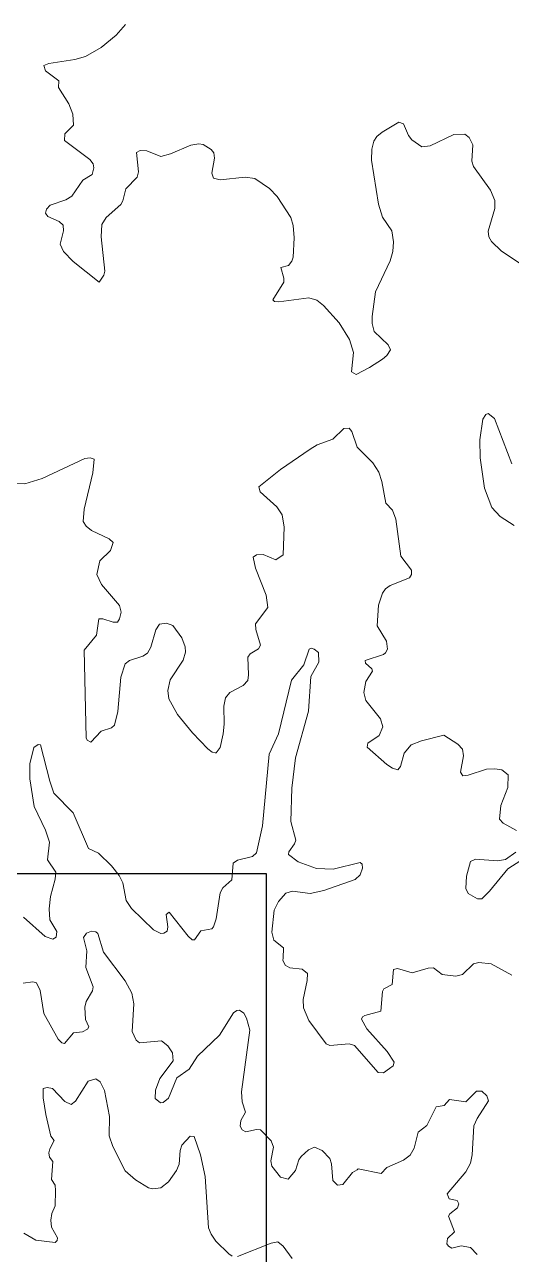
# Model space of a CAD drawing. Header units: feet. Extents: x -72 to 1107026, y -16 to 8357890.
# Drawn here: x 838074 to 846845, y 8273233 to 8295389 of the extents above; entities that cross this region are included whole.
import ezdxf

# ---------------------------------------------------------------- set-up
doc = ezdxf.new("R2010")
doc.units = ezdxf.units.FT
doc.header["$LTSCALE"] = 10
doc.header["$MEASUREMENT"] = 0
doc.layers.get('0').update_dxf_attribs({"linetype": 'CONTINUOUS'})
doc.layers.add('CURVAS_PERU_500_PSAD-18', color=23, linetype='CONTINUOUS', lineweight=5)

msp = doc.modelspace()

# ---------------------------------------------------------------- linework, layer by layer
at = {"color": 1}
msp.add_lwpolyline([(842428.9115638807, 8122447.358612711), (719446.710733898, 8122447.358612711), (719446.710733898, 8280092.372431142), (842428.9115638807, 8280092.372431142)], close=True, dxfattribs=at)
msp.add_lwpolyline([(842428.9115638807, 8122447.358612711), (719446.710733898, 8122447.358612711), (719446.710733898, 8280092.372431142), (842428.9115638807, 8280092.372431142)], close=True, dxfattribs=at)
at = {"layer": 'CURVAS_PERU_500_PSAD-18'}
for points in [[(847164.5685565765, 8290973.977934334), (846665.5894415441, 8291307.408926871), (846486.3957893932, 8291480.565443918), (846437.6677734181, 8291567.654729822), (846425.9603241519, 8291666.242491208), (846543.2756709186, 8292073.975259928), (846547.8609589357, 8292222.837778875), (846465.99497762, 8292404.271299924), (846161.0215762643, 8292830.749138655), (846133.2391100433, 8292926.0870819), (846149.5524250425, 8293224.058602905), (846082.9719367246, 8293357.411706381), (846004.2272267421, 8293416.907739507), (845807.0786562792, 8293409.973600375), (845380.3480218151, 8293202.432339592), (845233.4393705099, 8293185.847396797), (845050.7197478551, 8293312.399054095), (844991.5638172324, 8293392.725716221), (844902.9804258548, 8293599.055079122), (844814.539034283, 8293633.320967369), (844516.2534321701, 8293453.983467252), (844422.1252117441, 8293371.897591531), (844363.5466015288, 8293291.176662562), (844327.1308622158, 8293146.402286924), (844325.5963667412, 8292946.613533858), (844450.1964003842, 8292156.356166385), (844522.2998036977, 8291917.492265231), (844691.5699963146, 8291670.941346576), (844721.0381257937, 8291473.757912295), (844706.5224399581, 8291299.598205033), (844657.3816884424, 8291131.771382723), (844395.1439369142, 8290574.068173856), (844337.9190600517, 8290127.715054113), (844337.2803093607, 8290002.769953067), (844374.27870291, 8289858.906224445), (844627.1172115747, 8289618.206637233), (844665.0345739997, 8289529.588009979), (844597.690009909, 8289425.591197707), (844522.7874350403, 8289359.40745157), (844290.7246729413, 8289212.14781999), (844046.3783972395, 8289085.409780773), (843965.4597775853, 8289134.408958954), (843999.4861568846, 8289479.48418913), (843925.8543323822, 8289717.616926527), (843741.9387632578, 8290014.600770822), (843456.8683480497, 8290329.328034986), (843340.9067794264, 8290424.056052893), (843197.3235055623, 8290464.200652884), (842652.682935376, 8290396.391580448), (842578.0750734059, 8290401.187747984), (842544.6556662956, 8290432.204381681), (842745.6219823388, 8290746.31783498), (842745.9684908576, 8290820.349317285), (842689.1753138531, 8291010.565307031), (842826.298846298, 8291051.137860574), (842890.4538448646, 8291127.435020163), (842914.6229844335, 8291197.811602176), (842931.5685886093, 8291547.459106492), (842913.9719218721, 8291771.53636242), (842871.3020027161, 8291915.069181548), (842626.1394144297, 8292290.925750673), (842487.0535968058, 8292434.567632931), (842219.7839470704, 8292617.284698818), (842047.3646887367, 8292639.998529453), (841600.2147237435, 8292591.783102255), (841479.7701567175, 8292619.994932109), (841447.5344301056, 8292709.672687388), (841492.9745741978, 8292980.738885628), (841481.7152959272, 8293079.179864602), (841437.2178443631, 8293139.071950541), (841288.8776211845, 8293230.241333406), (841215.1570454896, 8293242.584428167), (841068.181204962, 8293216.480732314), (840699.8132733353, 8293060.689911923), (840531.1809573192, 8293015.249648578), (840278.7350197814, 8293115.510952181), (840154.1345139064, 8293120.002598829), (840091.8592489166, 8293084.848266825), (840125.3519095556, 8292739.052401951), (840103.7728806143, 8292642.547514251), (839894.79648555, 8292429.122276518), (839842.9527172849, 8292211.635907883), (839806.2689135146, 8292146.726144034), (839543.3558312869, 8291916.433768628), (839466.8862077044, 8291789.59502605), (839451.8647683201, 8291565.818282624), (839517.5578825762, 8290944.805049186), (839498.7170834152, 8290872.85327442), (839418.7852245031, 8290747.15155997), (838949.4615902517, 8291121.024439023), (838774.8594604258, 8291299.492570977), (838714.2536705326, 8291432.685096979), (838774.2171587237, 8291674.867126372), (838769.9331254144, 8291773.313150326), (838697.7592491216, 8291840.240504936), (838493.5888891533, 8291934.392119523), (838448.840997897, 8291991.367566833), (838469.2722536218, 8292062.819986239), (838536.1962372345, 8292135.507975925), (838819.2877574747, 8292232.955742321), (838925.9381465737, 8292296.70783618), (839124.1142641502, 8292584.143885006), (839292.4356512835, 8292685.829570172), (839322.1335886251, 8292806.398615564), (839311.8915216834, 8292880.283983096), (839249.8533590798, 8292957.820587082), (838791.0224274914, 8293302.711983692), (838796.7831554168, 8293422.357860747), (838957.5214433094, 8293575.415559667), (838943.610158281, 8293773.083665513), (838870.9252040479, 8293958.961465609), (838683.7985590566, 8294254.213311278), (838687.6953432539, 8294376.567169302), (838449.6639421909, 8294557.771513468), (838422.1143411535, 8294649.256618036), (838510.65202187, 8294687.897895423), (838980.2606500334, 8294758.848751753), (839171.636503983, 8294815.811358511), (839454.087986787, 8294975.736615891), (839725.0090667641, 8295196.978968906), (839893.5367121979, 8295388.98061001)], [(846896.7944446811, 8286362.575029752), (846644.7824448199, 8286524.906743566), (846492.8266428278, 8286689.49703398), (846359.315394705, 8287038.447157511), (846280.8095887856, 8287582.651856265), (846277.0695699651, 8287907.315175317), (846328.4711819496, 8288278.589424042), (846382.4456235275, 8288361.855337052), (846426.3703108898, 8288383.353031877), (846541.1927305072, 8288293.596032354), (846852.6099655622, 8287476.25085798)], [(841508.2522714378, 8282271.479922783), (841526.4598692602, 8282267.941163436), (841595.8753264141, 8282367.987815604), (841650.5316010406, 8282611.72927171), (841671.4051521979, 8282785.315457223), (841665.6874829623, 8283110.272374444), (841693.1251246334, 8283257.195193418), (841768.7390895784, 8283354.191962899), (842010.724044962, 8283484.408788973), (842095.1268457499, 8283574.172942607), (842110.1653621162, 8283672.347217341), (842092.9026922858, 8283995.117251473), (842136.2208229762, 8284054.717016741), (842286.4712311132, 8284144.177176664), (842324.085165132, 8284206.609064971), (842238.0708529113, 8284491.761126179), (842236.8442728831, 8284590.565168337), (842457.4791602155, 8284889.079550376), (842425.6514252627, 8285110.179141769), (842233.5090315717, 8285598.723424267), (842190.8957634191, 8285793.416318128), (842250.7076288066, 8285833.53937407), (842374.9046143612, 8285843.435992293), (842601.3544439701, 8285744.317108236), (842729.9062925685, 8285837.467618236), (842749.0738053257, 8286337.084104037), (842713.8856669272, 8286558.499834733), (842618.9590071863, 8286703.831220699), (842320.0328823857, 8286969.18127941), (842293.1613166092, 8287060.899303456), (842682.3744856229, 8287372.554208709), (843217.036669259, 8287742.439096864), (843345.2208600859, 8287820.162073219), (843626.4781590917, 8287922.435489603), (843824.2464497215, 8288111.244485814), (843922.0243336931, 8288118.072946846), (843967.0608504664, 8288060.224980276), (844067.272874115, 8287778.764582904), (844348.4847605019, 8287495.053919907), (844453.6413373076, 8287325.719984918), (844509.5262624633, 8287160.079873864), (844582.445547776, 8286767.151376776), (844702.9732888555, 8286643.251155999), (844764.0632024892, 8286479.680951155), (844851.7571655719, 8285812.044992629), (845046.5433007849, 8285558.239922752), (845042.869886953, 8285483.746812469), (845005.5293288885, 8285420.127926577), (844658.0075714173, 8285282.840862133), (844575.9687632474, 8285226.526930401), (844521.8589108116, 8285142.729739659), (844450.0387709363, 8284930.032346542), (844422.9813450073, 8284557.089003753), (844593.8849001711, 8284283.735517242), (844609.6916739625, 8284137.039499462), (844579.0087464789, 8284069.476526576), (844537.9986600187, 8284041.098178008), (844208.5790421229, 8283930.337012962), (844217.1120040605, 8283886.792371704), (844327.4630703001, 8283785.300213201), (844343.6066616175, 8283739.24852536), (844222.4119472071, 8283551.92955944), (844187.841328021, 8283355.879924208), (844223.5194135993, 8283211.922450847), (844488.7499623777, 8282880.720454732), (844529.8185828984, 8282739.716628297), (844464.2225414726, 8282580.91310961), (844255.9901436365, 8282444.432275408), (844245.5195814052, 8282372.190547549), (844598.0866371861, 8282055.972626219), (844704.4769005419, 8281990.53021617), (844799.9187030472, 8281963.572593848), (844844.4439494587, 8282020.214099858), (844912.1048072118, 8282260.602340965), (845041.2683841463, 8282411.205149947), (845226.1395423971, 8282485.945822928), (845624.7642659959, 8282584.968626803), (845879.4329380197, 8282426.543861111), (845964.1527295177, 8282335.873834042), (845981.8355397971, 8282214.01806558), (845930.2574005558, 8281918.947360845), (845967.272847265, 8281856.182569271), (846064.3182779887, 8281864.425658133), (846396.3805412473, 8281973.166486704), (846546.0140149076, 8281981.124237742), (846669.4952004368, 8281962.975140167), (846784.3838531544, 8281872.311006405), (846782.468842892, 8281645.877002186), (846654.9895779912, 8281320.078162501), (846631.9450040834, 8281073.622567094), (846695.6926645924, 8280999.528467332), (846937.6604448709, 8280872.265960415)], [(837904.9597270215, 8287124.227641879), (838078.7763351151, 8287114.887319129), (838388.0549650413, 8287213.139860628), (839159.0745792756, 8287570.448487066), (839257.3111411945, 8287584.899743492), (839326.7559697668, 8287560.724387146), (839302.5662024111, 8287314.383581849), (839146.9485023324, 8286657.531390251), (839128.7699051724, 8286434.155665256), (839183.1892860906, 8286351.410083988), (839280.2098200676, 8286272.711679783), (839595.7404427782, 8286122.617077068), (839667.9438387906, 8286056.36870979), (839622.1901232861, 8285916.529065754), (839427.5654701105, 8285725.765275127), (839376.1556138828, 8285483.414933803), (839458.0614756232, 8285303.794797181), (839781.9189234488, 8284923.45709309), (839811.2467155725, 8284804.964509789), (839785.3161484279, 8284682.845599577), (839745.0305565498, 8284620.860221809), (839671.5723229068, 8284621.379854747), (839482.345950637, 8284685.988453467), (839409.5948972001, 8284681.290076546), (839371.7575222393, 8284389.774640678), (839148.9132364611, 8284115.799391481)], [(839148.9132364611, 8284115.799391481), (839184.1670334017, 8282540.963424901), (839201.8161621152, 8282495.216285216), (839266.630890066, 8282460.471204029), (839451.5950291193, 8282657.610619983), (839641.0205100793, 8282720.327745248), (839695.5285391156, 8282769.462301984), (839750.9955096678, 8283012.793376222), (839809.9778750687, 8283634.922594538), (839886.4036318583, 8283871.718211815), (839966.0420381485, 8283930.451662377), (840203.6070236531, 8284007.931116529), (840286.6007828698, 8284062.470851285), (840348.0977827965, 8284170.570212364), (840437.3145306562, 8284482.95096136), (840506.1392891968, 8284585.247618314), (840627.8371856846, 8284604.74954944), (840744.801361925, 8284564.997141519), (840904.0164029994, 8284343.411355856), (840968.1537010116, 8284180.784917641), (840975.0797081916, 8284081.332553002), (840928.5681070094, 8283940.131930395), (840695.0528098047, 8283586.652177543), (840656.4373047394, 8283390.995827706), (840672.0892603975, 8283242.481893537), (840831.2596331509, 8282959.97597893), (841096.6784470667, 8282628.166080727), (841372.8756507975, 8282339.152941903), (841454.6896519861, 8282281.8809415), (841508.2522714378, 8282271.479922783)], [(841479.4465901225, 8279134.857027219), (841523.3596870862, 8279277.501517771), (841597.8200567836, 8279746.269885708), (841642.5664320211, 8279834.451931783), (841808.5428212679, 8279982.789407836), (841832.1245857137, 8280278.828850484), (841911.0857946718, 8280337.065794089), (842177.6448630977, 8280403.506944272), (842253.4944758203, 8280465.456328521), (842357.7418139328, 8280953.656181192), (842478.1994247625, 8282247.946193966), (842646.334426357, 8282608.811715612), (842882.2270699572, 8283580.750382778), (843104.2283107814, 8283854.721596461), (843199.3699741231, 8284137.497912259), (843244.1070764022, 8284153.736093462), (843291.8664346766, 8284139.263870028), (843368.4060110173, 8284077.400207778), (843374.1664577659, 8283904.888634996), (843233.2525069972, 8283643.822974378), (843187.3412329396, 8283021.410480626), (842953.2276554109, 8282178.876052853), (842891.2758746988, 8281632.336510547), (842870.4839415784, 8281032.626212925), (842960.6654094701, 8280697.695095983), (842935.9279741498, 8280627.860393472), (842832.2607789028, 8280487.050787766), (842828.9205809453, 8280438.887184639), (843004.64404737, 8280302.85427568), (843333.2614168804, 8280184.373947004), (843632.0793412062, 8280173.27582221), (844116.9828201949, 8280290.676254751), (844153.7311736946, 8280263.769140695), (844160.4651105107, 8280189.264221221), (844118.8646145137, 8280072.388476064), (844029.0196559835, 8279987.843459001), (843463.4103743976, 8279788.750286056), (843220.1784951432, 8279732.334081188), (842898.736000967, 8279774.220987049), (842781.0008381594, 8279740.418668236), (842648.6380546038, 8279591.585103028), (842568.5961242002, 8279436.563401386), (842529.6346859336, 8279039.894164261), (842561.7238181725, 8278894.575012562), (842737.0114841722, 8278757.540173227), (842730.1398458787, 8278570.172883716)], [(838245.2486819127, 8281304.386082721), (838166.5071264575, 8281797.973697823), (838167.757508137, 8282072.589664109), (838237.213014381, 8282363.294909314), (838316.9095012797, 8282421.532814711), (838361.2312009009, 8282410.876723263), (838525.3364494138, 8281756.60652592), (838602.025933927, 8281545.381130333), (838947.2536838856, 8281188.193909445), (839224.6724040624, 8280547.260830453), (839403.2589166749, 8280461.390518747), (839636.5493559411, 8280235.091034396), (839777.562779309, 8280059.973493603), (839842.8294393846, 8279925.780716888), (839905.8298533021, 8279607.546051865), (840001.4739450077, 8279461.558052509), (840396.2913000198, 8279079.462575353), (840530.2034301134, 8279015.746211954), (840579.7663484726, 8279017.868263565), (840641.7463271585, 8279058.435651058), (840651.9947191054, 8279131.632593121), (840622.0291672873, 8279354.219019488), (840676.690906794, 8279396.601246873), (841018.1431480362, 8278968.280115226), (841092.8951048029, 8278902.105268788), (841137.651877712, 8278900.242916841), (841249.8355969253, 8279064.560021137), (841444.9736329801, 8279099.642704227), (841479.2888435298, 8279134.360850694), (841479.4465901225, 8279134.857027219)], [(838052.6567067326, 8279307.3013), (838445.5796070948, 8278961.276954217), (838584.2163839831, 8278909.733312692), (838640.6177671817, 8278950.310133796), (838655.5363905865, 8279048.573796967), (838530.1068282676, 8279260.055984426), (838516.1394671114, 8279459.013446929), (838539.7714988047, 8279682.718174314), (838626.3495605999, 8279995.890809189), (838637.944691908, 8280120.048662032), (838484.3242703506, 8280342.402808253), (838520.4944311958, 8280661.880517514), (838447.4920496617, 8280874.503133688), (838245.2486819127, 8281304.386082721)], [(846924.4571188542, 8280476.993694485), (846740.7365874992, 8280349.338678572), (846593.6132198612, 8280324.850088638), (846194.9730684538, 8280353.88928109), (846106.1314804028, 8280313.052364872), (846032.8501698019, 8280049.052966522), (846020.9102101241, 8279824.975992448), (846065.1069800688, 8279737.340699702), (846234.4938360823, 8279636.083470014), (846308.9288459491, 8279637.696277006), (846452.7904364178, 8279774.386120075), (846782.956135622, 8280182.107699502), (847014.5028121604, 8280327.352402668)], [(842825.347932742, 8274590.61109231), (842682.6375980056, 8274624.711665506), (842529.3077869457, 8274820.871532653), (842511.8267924491, 8274917.693518988), (842558.1845753335, 8275163.041664969), (842515.3448344646, 8275276.705944896), (842326.4286886565, 8275475.478588613), (842253.7425886798, 8275485.583874941), (842058.7802447164, 8275443.232911256), (841995.7990665261, 8275479.747301043), (841959.8571924495, 8275545.049046174), (841968.3498371835, 8275643.398325901), (842050.9627222749, 8275794.492112682), (841990.7991851585, 8275984.422622282), (841982.6690034661, 8276158.985085486), (842129.2925784889, 8277274.39795405), (842072.2574979154, 8277490.847071238), (842026.4280007401, 8277579.660209275), (841944.855319594, 8277632.314988415), (841895.5313212876, 8277629.506042829), (841837.5609355008, 8277582.700741276), (841586.4500512413, 8277180.290848435), (841186.4046259597, 8276803.341929785), (841038.7626063554, 8276572.209569301), (840814.954560006, 8276414.59661025), (840665.9493113495, 8276046.023838338), (840568.765145204, 8275968.6370467), (840521.1261005993, 8275964.028328685), (840427.5312530197, 8276044.142942643), (840431.6429476574, 8276192.076459285), (840509.8957022249, 8276402.308240668), (840753.0483613585, 8276718.432177729), (840735.8641599976, 8276864.766348194), (840655.3025034571, 8276990.374145566), (840538.7292655333, 8277082.528803019), (840142.6112445376, 8277046.539687589), (840085.8177234464, 8277090.16726633), (840012.3763866525, 8277247.914856482), (840042.5204056374, 8277746.386121349), (840005.8677913295, 8277941.762629518), (839883.813440145, 8278159.409957014), (839494.7713913731, 8278679.71264262), (839391.9185598078, 8279011.873828744), (839354.1217943374, 8279044.238593661), (839281.0424767372, 8279058.259308713), (839190.8148852768, 8279018.749177671), (839133.3221095814, 8278940.058742772), (839196.1713375046, 8278699.908051129), (839174.6448873205, 8278402.014551622), (839307.1015099587, 8278053.751416359), (839295.0901930067, 8277980.15992328), (839181.1073130799, 8277786.562099932), (839158.3544515885, 8277689.555387973), (839170.136030017, 8277465.491901794), (839230.6699546147, 8277329.84103031), (839204.0807350611, 8277288.503453932), (839117.0679258637, 8277240.117552208), (838955.2382545902, 8277222.14037603), (838793.1493626261, 8277034.161418503), (838745.7755373835, 8277041.741703247), (838676.6158956883, 8277113.409555664), (838421.8339222006, 8277571.420650926), (838352.810239439, 8277989.174280102), (838289.2458335045, 8278122.993872455), (838219.5177521224, 8278144.849790184), (838046.6723924333, 8278118.58619573)], [(842730.1398458787, 8278570.172883716), (842728.8505479363, 8278534.94043737), (842768.10171036, 8278445.725655919), (842854.3669930277, 8278397.916867318), (843077.2038931788, 8278371.373003237), (843169.5332891652, 8278291.798554977), (843165.4716831797, 8278167.580448581), (843094.8927378699, 8277824.815238544), (843098.7561606995, 8277675.463172835), (843194.6841975627, 8277445.642334906), (843505.05584038, 8277023.671516111), (843573.8461403926, 8276996.195029845), (843922.0956966511, 8277024.281137425), (844017.626142038, 8276998.949710957), (844441.9372792033, 8276509.054232263), (844538.7628239986, 8276505.713919987), (844645.7343584858, 8276582.829047135)], [(844645.7343584858, 8276582.829047135), (844712.5796693189, 8276631.01215349), (844730.1463149434, 8276698.615802463), (844606.4159840576, 8276885.891251543), (844237.86604169, 8277294.187620169), (844141.8943462581, 8277468.22381744), (844162.1089697931, 8277511.326220134), (844205.9605117278, 8277535.095775583), (844494.1704249628, 8277617.74217497), (844522.6650721936, 8277971.476587793), (844545.2142693456, 8278015.496542317), (844695.4525863006, 8278096.991979158), (844719.7380915402, 8278367.810724169), (844790.2179938629, 8278381.008874689), (845053.704100861, 8278307.901481623), (845341.9756747258, 8278388.688806562), (845441.1248006863, 8278394.285126891), (845598.3033123001, 8278273.195593836), (845844.9080425533, 8278243.019510613), (845963.8086311552, 8278277.840444779), (846161.315744506, 8278467.718491563), (846257.4180391538, 8278493.354726268), (846479.3733348309, 8278468.585395976), (846850.3845768416, 8278261.770381795)], [(838061.3628626673, 8273613.251529766), (838278.74515473, 8273491.587936606), (838623.205508808, 8273446.649292655), (838659.1770398587, 8273480.901529985), (838668.3605471619, 8273529.675357522), (838560.6832295796, 8273724.129762447), (838545.4391065328, 8273847.522015361), (838562.8799760094, 8273971.017265677), (838622.5716397323, 8274107.557108096), (838632.3191461024, 8274382.172127035), (838623.163522703, 8274481.722703426), (838559.44172702, 8274584.274667131), (838583.530074588, 8274908.030123024), (838523.6453320876, 8274986.285990558), (838512.5926718041, 8275060.04135552), (838526.1886370017, 8275133.465162469), (838606.3099695113, 8275287.771530055), (838547.341030295, 8275365.592720185), (838456.669644519, 8275755.287593766), (838407.3117436506, 8276051.1374879), (838409.92367858, 8276223.440444971), (838481.3250209196, 8276242.546816216), (838577.6728107432, 8276220.372632965), (838800.8466136744, 8275985.482497494), (838913.0507739477, 8275935.575971367), (838989.463991004, 8275993.645788868), (839216.9413644782, 8276350.935676112), (839356.7458499258, 8276395.292159438), (839437.8737563917, 8276340.238370383), (839513.3878645578, 8276184.732976259), (839600.6030237366, 8275717.911315852), (839599.7733328685, 8275368.284630053), (839661.7812630578, 8275178.580379393), (839888.589079944, 8274740.23578561), (840072.9848623818, 8274573.348004578), (840308.9897344491, 8274432.200412182), (840380.6915393881, 8274411.0592743), (840527.9649618235, 8274433.249722434), (840667.2118541705, 8274537.194981289), (840809.338739985, 8274742.075685533), (840857.9023399563, 8274857.142639704), (840874.3809941616, 8275105.461565352), (840908.9283453084, 8275198.647255512), (841058.6899165676, 8275364.994119855), (841129.5080171151, 8275355.684902531), (841240.4107931734, 8275024.582529975), (841324.2252473861, 8274633.528156079), (841387.4403135797, 8273711.128227605), (841433.3306675834, 8273595.360276738), (841520.455573817, 8273473.414548749), (841750.5218795794, 8273244.418063493), (841812.9531186238, 8273203.169722801)], [(846229.3769240333, 8273229.379264266), (846108.7876031636, 8273354.425537807), (845939.721948617, 8273388.338869718), (845772.5789015163, 8273344.957902807), (845708.9692701898, 8273382.558074514), (845684.0186324208, 8273425.378552161), (845695.2644732893, 8273522.14823282), (845818.0888270778, 8273641.824873174), (845714.158368143, 8273918.684094732), (845737.3241591685, 8273962.272374047), (845872.6720064519, 8274072.785943208), (845898.6061179191, 8274141.75822384), (845867.9500780038, 8274204.274646643), (845721.4244441688, 8274233.711547554), (845688.3447366182, 8274323.462761367), (846025.319653651, 8274723.264414571), (846108.0170742661, 8274876.673940495), (846135.7795003047, 8275023.813193044), (846164.676521977, 8275546.852177801), (846225.9218692388, 8275683.303457378), (846429.1411162721, 8275997.53810218), (846404.6939465611, 8276090.837770539), (846311.3354343025, 8276172.129148828), (846214.1099783536, 8276171.040703382), (846021.2084813224, 8275979.379917324), (845727.4697201869, 8276023.470032932), (845632.3615626985, 8275913.619923364), (845488.3797749914, 8275891.797272647), (845321.901964851, 8275556.939066058), (845166.2810142062, 8275437.498371962), (845093.1209231289, 8275147.131031798), (845017.8516659909, 8275017.991400189), (844899.3371385501, 8274927.803050748), (844601.9973004311, 8274796.747888202), (844499.7502323368, 8274690.625472123), (844086.1608055292, 8274773.239422277), (844063.1571610488, 8274758.784423521)], [(844063.1571610488, 8274758.784423521), (843981.3435560104, 8274707.358303395), (843808.2718912007, 8274494.76953893), (843711.8653976927, 8274480.37644317), (843627.1011328143, 8274566.878204196), (843602.2080010513, 8274865.444105043), (843572.2462920831, 8274960.350386502), (843433.8778646102, 8275102.849528125), (843299.4645944923, 8275165.555612054), (843185.9021841692, 8275117.893524786), (843058.9518227791, 8274998.044514396), (843017.4399855558, 8274935.851723168), (842956.4843605943, 8274745.649864081), (842825.347932742, 8274590.61109231)], [(841909.9793753759, 8273197.818359321), (842515.2769607408, 8273434.35188513), (842637.140979707, 8273457.706441648), (842732.3411002897, 8273380.601339559), (842895.4893170632, 8273159.197194283)]]:
    msp.add_lwpolyline(points, dxfattribs=at)

doc.saveas('drawing.dxf')
